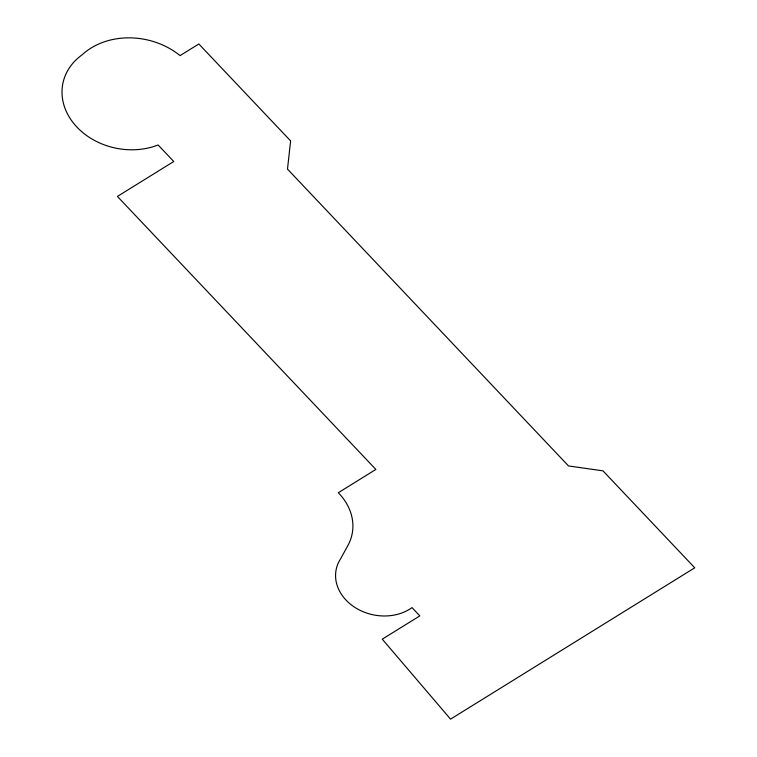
<?xml version="1.0" encoding="UTF-8"?>
<svg xmlns="http://www.w3.org/2000/svg" width="757" height="757" viewBox="0 0 757 757"><rect width="100%" height="100%" fill="white"/><g stroke="black" fill="none" stroke-linecap="round" stroke-linejoin="round"><path stroke-width="1.14" d="M290.612 140.916L287.49 169.104L568.526 465.952L602.979 470.854L694.746 567.797L450.547 719.15L382.276 639.163L419.842 615.876L412.007 607.606A45.486 36.989 11.6 0 1 353.642 606.584A45.486 36.989 11.6 0 1 340.669 558.704L347.472 546.27A60.409 49.12 11.6 0 0 338.303 492.731L375.869 469.444L117.411 196.432L173.76 161.506L158.099 144.956A64.97 52.829 11.6 0 1 74.583 124.47A64.97 52.829 11.6 0 1 82.125 54.826A68.348 55.573 11.6 0 1 180.052 55.611L198.836 43.972L290.612 140.916"/></g></svg>
